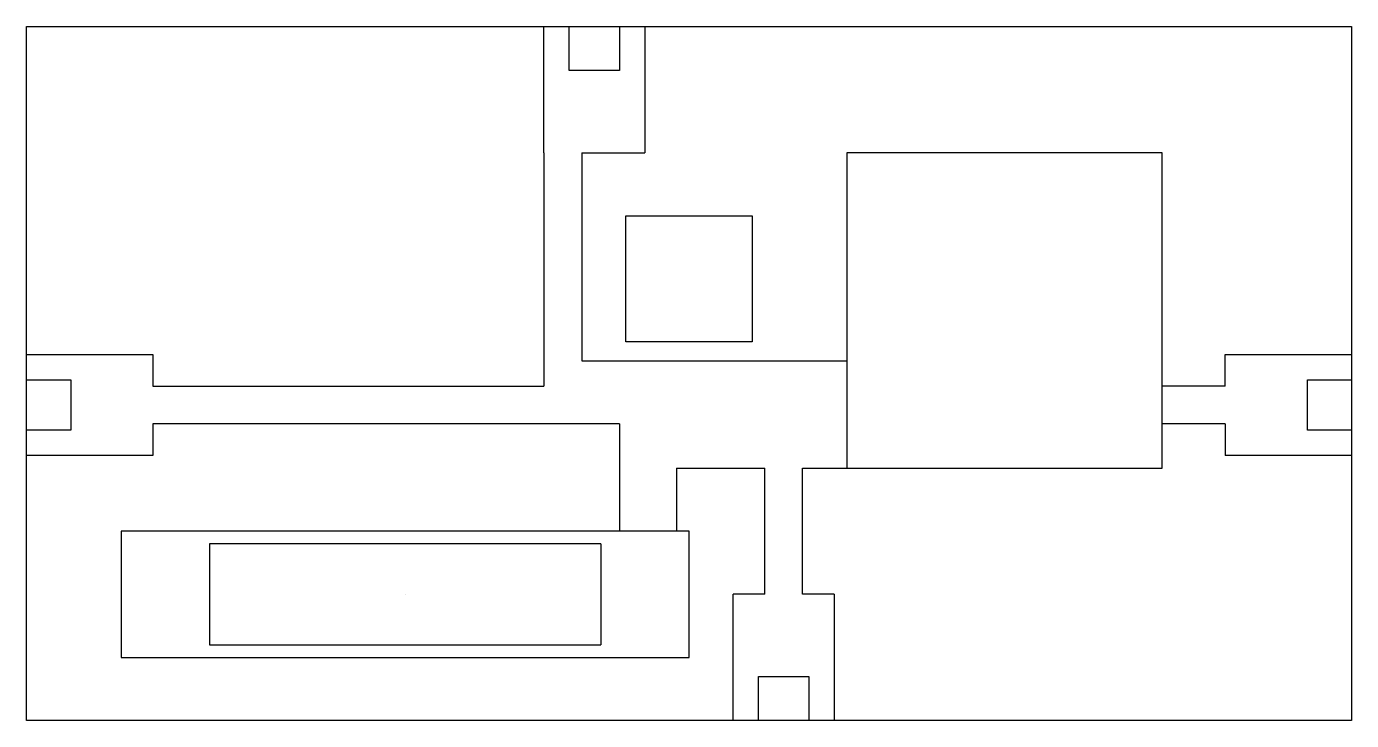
# Model space of a CAD drawing. Header units: millimetres. Extents: x -60 to 150, y -20 to 90.
import ezdxf

# ---------------------------------------------------------------- set-up
doc = ezdxf.new("R2010")
doc.units = ezdxf.units.MM
for name, color, linetype, lineweight, true_color in [('-2', 7, 'Continuous', 25, 0x000000), ('-5', 7, 'Continuous', 25, 0x000000), ('-8', 7, 'Continuous', 25, 0x000000), ('-inf', 7, 'Continuous', 25, 0x000000)]:
    doc.layers.add(name, color=color, linetype=linetype, lineweight=lineweight, true_color=true_color)

msp = doc.modelspace()

# ---------------------------------------------------------------- linework, layer by layer
at = {"layer": '-2'}
for p, q in [((22, 90), (38, 90)), ((22, 70), (22, 90)), ((38, 90), (38, 70)), ((22, 70), (22, 33)), ((28, 70), (38, 70)), ((28, 70), (28, 37)), ((-60, 22), (-60, 38)), ((-60, 38), (-40, 38)), ((-40, 38), (-40, 38)), ((-40, 38), (-40, 33)), ((130, 38), (150, 38)), ((130, 33), (130, 38)), ((150, 38), (150, 22)), ((28, 37), (70, 37)), ((70, 37), (70, 20)), ((-40, 33), (-40, 33)), ((-40, 33), (22, 33)), ((130, 33), (120, 33)), ((120, 27), (120, 33)), ((-40, 27), (-40, 22)), ((34, 27), (-40, 27)), ((34, 27), (34, 10)), ((130, 27), (120, 27)), ((120, 27), (120, 27)), ((130, 27), (130, 27)), ((130, 27), (130, 22)), ((-40, 22), (-60, 22)), ((150, 22), (130, 22)), ((43, 20), (43, 10)), ((43, 20), (57, 20)), ((57, 0), (57, 20)), ((63, 0), (63, 20)), ((63, 20), (70, 20)), ((43, 10), (34, 10)), ((43, 10), (43, 10)), ((52, -20), (52, 0)), ((57, 0), (52, 0)), ((57, 0), (57, 0)), ((63, 2), (63, 2)), ((68, 0), (63, 0)), ((68, 0), (68, -20)), ((68, -20), (52, -20))]:
    msp.add_line(p, q, dxfattribs=at)
at = {"layer": '-5'}
for p, q in [((26, 90), (34, 90)), ((26, 83), (26, 90)), ((34, 90), (34, 83)), ((34, 83), (26, 83)), ((-60, 26), (-60, 34)), ((-60, 34), (-53, 34)), ((-53, 34), (-53, 26)), ((143, 26), (143, 34)), ((143, 34), (150, 34)), ((150, 34), (150, 26)), ((-53, 26), (-60, 26)), ((150, 26), (143, 26)), ((56, -20), (56, -13)), ((56, -13), (64, -13)), ((64, -13), (64, -20)), ((64, -20), (56, -20))]:
    msp.add_line(p, q, dxfattribs=at)
at = {"layer": '-8'}
for p, q in [((120, 70), (70, 70)), ((70, 70), (70, 20)), ((120, 20), (120, 70)), ((35, 60), (55, 60)), ((35, 40), (35, 60)), ((55, 60), (55, 40)), ((55, 40), (35, 40)), ((70, 20), (120, 20)), ((-45, 10), (-45, -10)), ((45, 10), (-45, 10)), ((45, -10), (45, 10)), ((-45, -10), (45, -10))]:
    msp.add_line(p, q, dxfattribs=at)
at = {"layer": '-inf'}
for p, q in [((-60, -20), (-60, 90)), ((-60, 90), (150, 90)), ((150, 90), (150, -20)), ((31, 8), (-31, 8)), ((-31, 8), (-31, -8)), ((31, 8), (31, -8)), ((0, 0), (0, 0)), ((-31, -8), (31, -8)), ((-60, -20), (-60, -20)), ((150, -20), (-60, -20))]:
    msp.add_line(p, q, dxfattribs=at)

doc.saveas('drawing.dxf')
